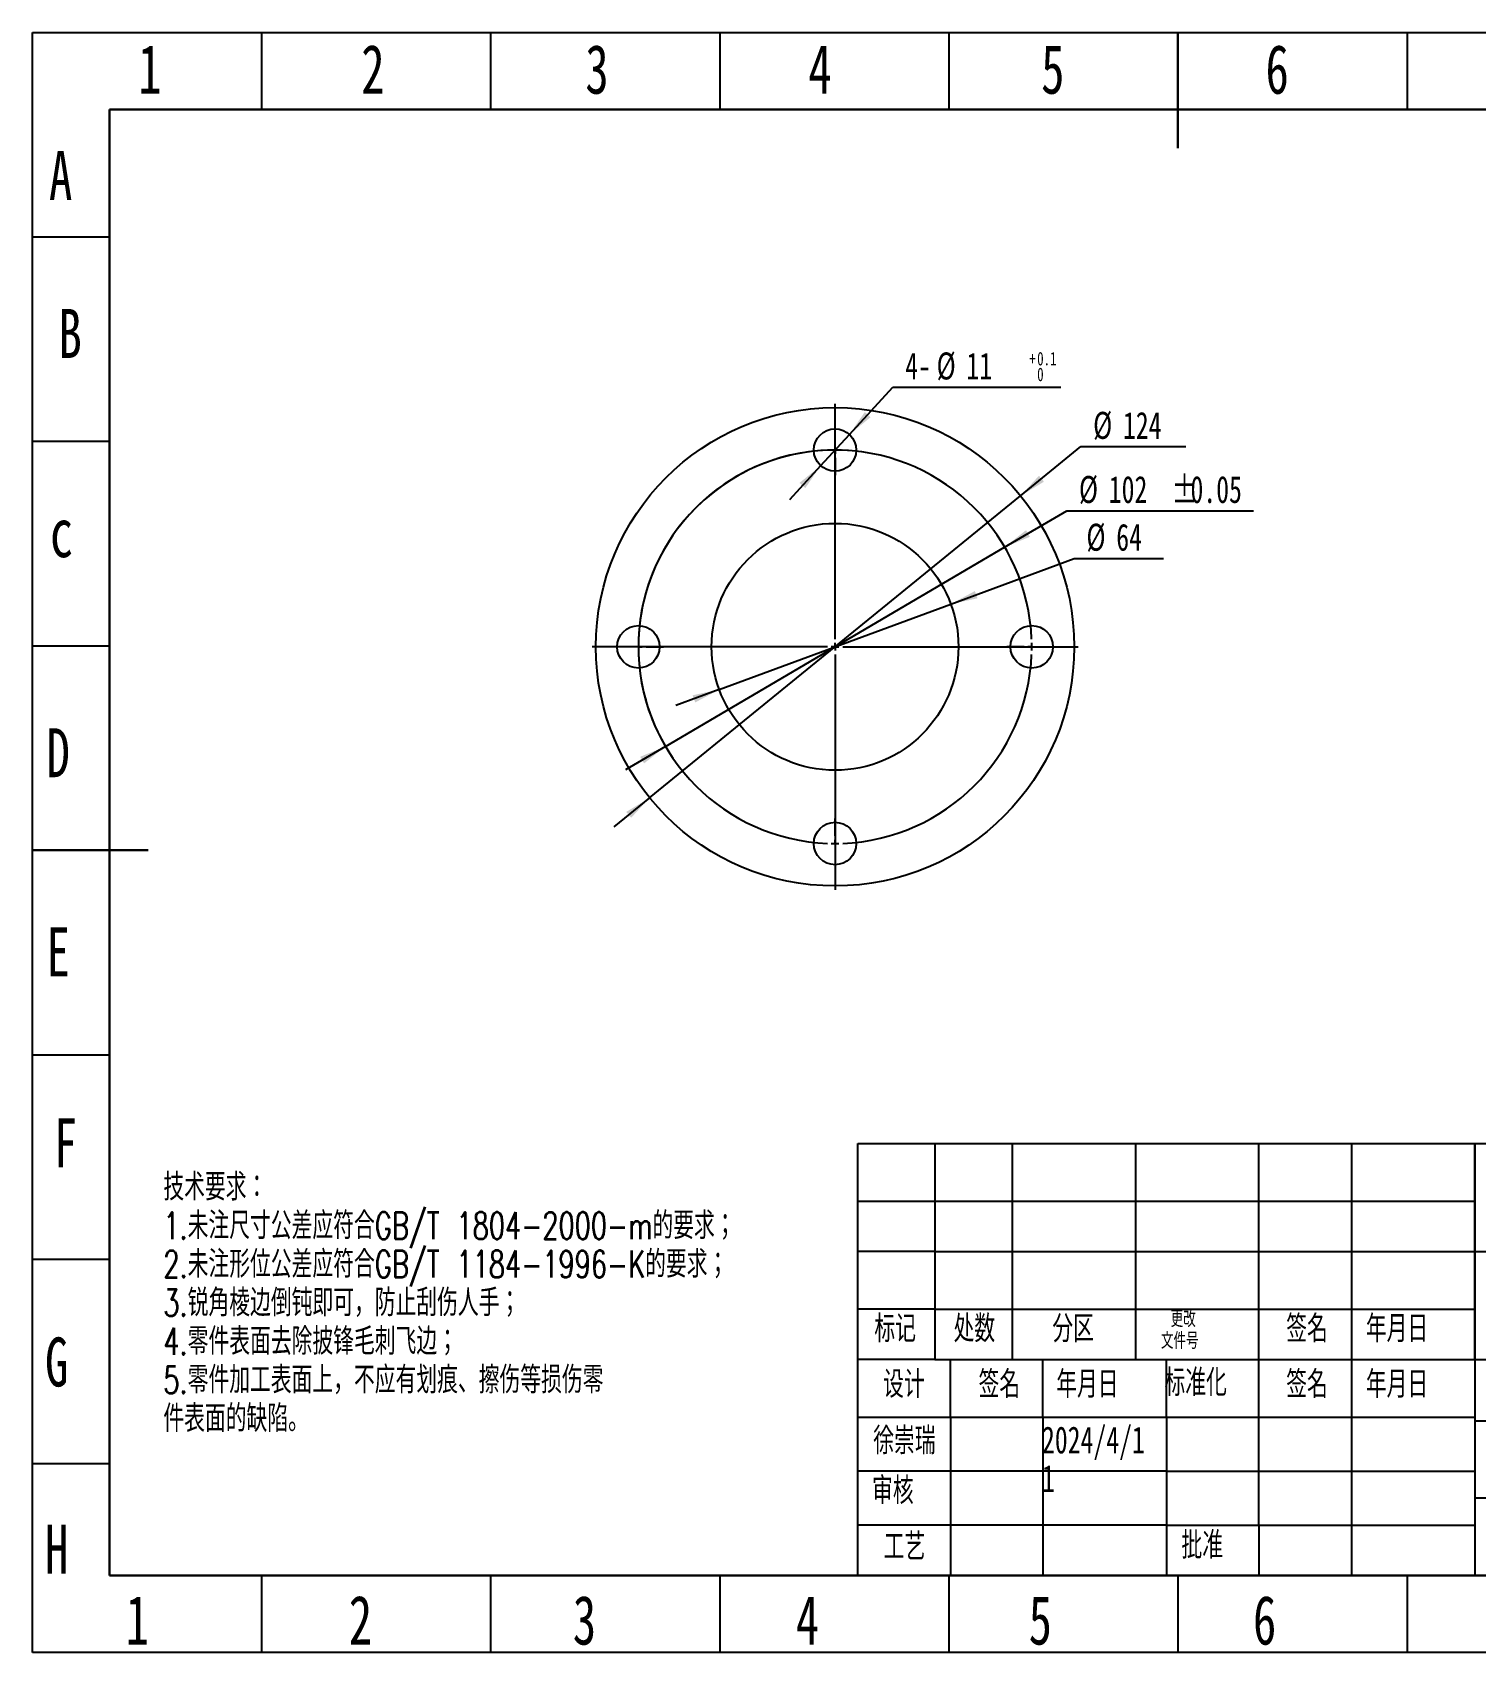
# Model space of a CAD drawing. Header units: millimetres. Extents: x 0 to 297, y 0 to 210.
# Drawn here: x 0 to 187.1, y 0 to 210 of the extents above; entities that cross this region are included whole.
import ezdxf

# ---------------------------------------------------------------- set-up
doc = ezdxf.new("R2010")
doc.units = ezdxf.units.MM
doc.layers.add('图框', color=7, linetype='Continuous')
doc.layers.add('细实线层', color=7, linetype='Continuous')
doc.layers.add('粗实线层', color=7, linetype='Continuous', lineweight=30)
doc.styles.add('SLDTEXTSTYLE0', font='TXT', dxfattribs={"width": 0.7, "bigfont": 'bigfont'})
doc.styles.add('SLDTEXTSTYLE1', font='TXT', dxfattribs={"width": 0.7})
doc.dimstyles.new('SLDDIMSTYLE0', dxfattribs={"dimtxt": 3.5, "dimasz": 3.5, "dimexe": 0, "dimexo": 0.0625, "dimgap": 0.875, "dimtad": 0, "dimtih": 1, "dimtoh": 1, "dimdec": 1, "dimlfac": 2, "dimrnd": 1e-09, "dimzin": 12, "dimdsep": 46, "dimtxsty": 'SLDTEXTSTYLE1', "dimsah": 1, "dimcen": 0, "dimadec": 0, "dimazin": 3, "dimtfac": 1, "dimtdec": 1, "dimtmove": 0, "dimatfit": 3, "dimfxl": 1, "dimfrac": 2, "dimtolj": 1, "dimtzin": 12, "dimarcsym": 0})
doc.dimstyles.new('SLDDIMSTYLE1', dxfattribs={"dimtxt": 3.5, "dimasz": 3.5, "dimexe": 0, "dimexo": 0.0625, "dimgap": 0.875, "dimtad": 0, "dimtih": 1, "dimtoh": 1, "dimlfac": 2, "dimrnd": 1e-09, "dimzin": 12, "dimdsep": 46, "dimtxsty": 'SLDTEXTSTYLE1', "dimsah": 1, "dimcen": 0, "dimadec": 0, "dimazin": 3, "dimtfac": 1, "dimtmove": 0, "dimatfit": 3, "dimfxl": 1, "dimfrac": 2, "dimtolj": 1, "dimtzin": 12, "dimarcsym": 0})
doc.dimstyles.new('SLDDIMSTYLE2', dxfattribs={"dimtxt": 3.5, "dimasz": 3.5, "dimexe": 0, "dimexo": 0.0625, "dimgap": 0.875, "dimtad": 0, "dimtih": 1, "dimtoh": 1, "dimdec": 1, "dimlfac": 2, "dimrnd": 1e-09, "dimzin": 12, "dimdsep": 46, "dimtxsty": 'SLDTEXTSTYLE1', "dimsah": 1, "dimcen": 0, "dimadec": 0, "dimazin": 3, "dimtol": 1, "dimtp": 0.1, "dimtfac": 1, "dimtdec": 1, "dimtmove": 0, "dimatfit": 3, "dimfxl": 1, "dimfrac": 2, "dimtolj": 1, "dimarcsym": 0})

# ---------------------------------------------------------------- blocks, each defined once
blk = doc.blocks.new('SW_NOTE_0')
at = {"layer": '细实线层', "color": 0, "char_height": 3.5, "attachment_point": 1, "style": 'SLDTEXTSTYLE0'}
for s, insert in [('\\M+18B5A术\\M+19776\\M+18B81\\M+18146', (0, 4.51)), ('1.\\M+196A2\\M+1928D\\M+18EDA\\M+190A1\\M+18CF6\\M+18DB7应\\M+19584\\M+18D87GB/T 1804-2000-m\\M+19349\\M+19776\\M+18B81\\M+18147', (0, -0.49)), ('2.\\M+196A2\\M+1928D\\M+18C60\\M+188CA\\M+18CF6\\M+18DB7应\\M+19584\\M+18D87GB/T 1184-1996-K\\M+19349\\M+19776\\M+18B81\\M+18147', (0, -5.49)), ('3.锐\\M+18A70棱边\\M+1937C钝\\M+191A6\\M+189C2\\M+18143\\M+19668\\M+18E7E\\M+19989伤\\M+1906C\\M+18EE8\\M+18147', (0, -10.49)), ('4.\\M+197EB\\M+18C8F\\M+1955C\\M+196CA\\M+18B8E\\M+18F9C\\M+194E2锋\\M+196D1\\M+18E68飞边\\M+18147', (0, -15.49)), ('5.\\M+197EB\\M+18C8F\\M+189C1\\M+18D48\\M+1955C\\M+196CA\\M+18FE3\\M+18143\\M+19573应\\M+1974C划\\M+18DAD\\M+18141\\M+18E43伤\\M+19399损伤\\M+197EB', (0, -20.49)), ('\\M+18C8F\\M+1955C\\M+196CA\\M+19349\\M+1E39E\\M+1E89C\\M+18142', (0, -25.49))]:
    blk.add_mtext(s, dxfattribs=dict(at, insert=insert))
blk = doc.blocks.new('SW_NOTE_1')
at = {"layer": '细实线层', "color": 0, "char_height": 3.5, "attachment_point": 1, "style": 'SLDTEXTSTYLE1'}
for s, insert in [('2024/4/1', (0, 4.51)), ('1', (0, -0.49))]:
    blk.add_mtext(s, dxfattribs=dict(at, insert=insert))
blk = doc.blocks.new('SW_NOTE_3')
at = {"layer": '图框', "color": 0, "char_height": 2.1167, "attachment_point": 1, "style": 'SLDTEXTSTYLE0'}
for s, insert in [('\\M+18D58\\M+189FC', (1.26, 2.73)), ('\\M+195B6\\M+18C8F\\M+18D86', (0, -0.09))]:
    blk.add_mtext(s, dxfattribs=dict(at, insert=insert))
blk = doc.blocks.new('_D')
at = {"layer": '细实线层'}
for p, q in [((119.06, 135.91), (135.04, 141.8)), ((135.04, 141.8), (146.61, 141.8)), ((89.04, 124.83), (119.06, 135.91)), ((89.04, 124.83), (83.41, 122.75))]:
    blk.add_line(p, q, dxfattribs=at)
for points in [[(119.06, 135.91), (122.51, 136.65), (122.17, 137.59)], [(89.04, 124.83), (85.58, 124.08), (85.92, 123.15)]]:
    blk.add_solid(points, dxfattribs=at)
at = {"layer": '细实线层', "char_height": 3.5, "attachment_point": 1, "style": 'SLDTEXTSTYLE1'}
for s, insert in [('%%c', (136.63, 146.32, -0.03)), ('64', (140.5, 146.32, -0.03))]:
    blk.add_mtext(s, dxfattribs=dict(at, insert=insert))
blk = doc.blocks.new('_D_1')
at = {"layer": '细实线层'}
for p, q in [((126.03, 143.28), (134.07, 148)), ((134.07, 148), (158.27, 148)), ((82.06, 117.45), (126.03, 143.28)), ((82.06, 117.45), (76.88, 114.41))]:
    blk.add_line(p, q, dxfattribs=at)
blk.add_arc((104.05, 130.37), 25.5, 86.0642, 213.7956, dxfattribs=at)
for points in [[(126.03, 143.28), (129.3, 144.62), (128.8, 145.48)], [(82.06, 117.45), (78.79, 116.11), (79.29, 115.25)]]:
    blk.add_solid(points, dxfattribs=at)
at = {"layer": '细实线层', "char_height": 3.5, "attachment_point": 1, "style": 'SLDTEXTSTYLE1'}
for s, insert in [('%%c', (135.66, 152.51, -0.03)), ('102', (139.53, 152.51, -0.03)), ('%%p', (147.67, 152.51, -0.03)), ('0.05', (150.12, 152.51, -0.03))]:
    blk.add_mtext(s, dxfattribs=dict(at, insert=insert))
blk = doc.blocks.new('_D_2')
at = {"layer": '细实线层'}
for p, q in [((128.09, 149.94), (135.92, 156.31)), ((135.92, 156.31), (149.52, 156.31)), ((80.01, 110.79), (128.09, 149.94)), ((80.01, 110.79), (75.35, 107.01))]:
    blk.add_line(p, q, dxfattribs=at)
for points in [[(128.09, 149.94), (131.12, 151.76), (130.48, 152.54)], [(80.01, 110.79), (76.98, 108.97), (77.61, 108.2)]]:
    blk.add_solid(points, dxfattribs=at)
at = {"layer": '细实线层', "char_height": 3.5, "attachment_point": 1, "style": 'SLDTEXTSTYLE1'}
for s, insert in [('%%c', (137.5, 160.82, -0.03)), ('124', (141.37, 160.82, -0.03))]:
    blk.add_mtext(s, dxfattribs=dict(at, insert=insert))
blk = doc.blocks.new('_D_3')
at = {"layer": '细实线层'}
for p, q in [((105.91, 157.89), (111.55, 164.01)), ((111.55, 164.01), (133.3, 164.01)), ((102.18, 153.84), (105.91, 157.89)), ((102.18, 153.84), (98.12, 149.43))]:
    blk.add_line(p, q, dxfattribs=at)
for points in [[(105.91, 157.89), (108.65, 160.12), (107.91, 160.8)], [(102.18, 153.84), (99.44, 151.61), (100.18, 150.93)]]:
    blk.add_solid(points, dxfattribs=at)
at = {"layer": '细实线层', "attachment_point": 1, "style": 'SLDTEXTSTYLE1'}
for s, insert, char_height in [('4-', (113.14, 168.52, -0.03), 3.5), ('%%c', (117.21, 168.52, -0.03), 3.5), ('11', (121.08, 168.52, -0.03), 3.5), ('+', (129.23, 168.59, -0.03), 1.75), ('0.1', (130.25, 168.59, -0.03), 1.75), ('0', (130.25, 166.55, -0.03), 1.75)]:
    blk.add_mtext(s, dxfattribs=dict(at, insert=insert, char_height=char_height))
blk = doc.blocks.new('SW_CENTERMARKSYMBOL_0')
at = {"layer": '细实线层', "color": 0}
for p, q in [((0, -24.5), (0, 6)), ((0, 1), (0, 3.25)), ((0, 0), (0, 0.5)), ((0, 0), (0, -0.5)), ((0, -1), (0, -3.25)), ((0, -25.5), (0, -25)), ((-1, -25.5), (-31.5, -25.5)), ((-26.5, -25.5), (-28.75, -25.5)), ((-25.5, -25.5), (-26, -25.5)), ((-25.5, -25.5), (-25, -25.5)), ((-24.5, -25.5), (-22.25, -25.5)), ((0, -25.5), (-0.5, -25.5)), ((0, -25.5), (0, -26)), ((0, -25.5), (0.5, -25.5)), ((0, -26.5), (0, -57)), ((1, -25.5), (31.5, -25.5)), ((24.5, -25.5), (22.25, -25.5)), ((25.5, -25.5), (25, -25.5)), ((25.5, -25.5), (26, -25.5)), ((26.5, -25.5), (28.75, -25.5)), ((0, -50), (0, -47.75)), ((0, -51), (0, -50.5)), ((0, -51), (0, -51.5)), ((0, -52), (0, -54.25))]:
    blk.add_line(p, q, dxfattribs=at)
for start, end in [(90, 91.1234), (88.8766, 90), (92.2469, 177.7531), (2.2469, 87.7531), (178.8766, 180), (0, 1.1234), (180, 181.1234), (182.2469, 267.7531), (272.2469, 357.7531), (358.8766, 0), (268.8766, 270), (270, 271.1234)]:
    blk.add_arc((0, -25.5), 25.5, start, end, dxfattribs=at)

msp = doc.modelspace()

# ---------------------------------------------------------------- linework, layer by layer
at = {"color": 7, "linetype": 'Continuous'}
for centre, radius in [((104.0458, 130.3658), 31), ((104.0458, 155.8658), 2.75), ((104.0458, 130.3658), 16), ((78.5458, 130.3658), 2.75), ((129.5458, 130.3658), 2.75), ((104.0458, 104.8658), 2.75)]:
    msp.add_circle(centre, radius, dxfattribs=at)
at = {"layer": '图框'}
for p, q in [((0, 0), (0, 210)), ((0, 210), (297, 210)), ((29.7, 210), (29.7, 200)), ((59.4, 210), (59.4, 200)), ((89.1, 210), (89.1, 200)), ((118.8, 210), (118.8, 200)), ((148.5, 210), (148.5, 200)), ((178.2, 210), (178.2, 200)), ((0, 183.5), (10, 183.5)), ((0, 157), (10, 157)), ((0, 130.5), (10, 130.5)), ((0, 104), (10, 104)), ((0, 77.5), (10, 77.5)), ((107, 66), (237, 66)), ((107, 10), (107, 66)), ((117, 66), (117, 58.5071)), ((127, 66), (127, 38)), ((143, 66), (143, 38)), ((159, 38), (159, 66)), ((171, 66), (171, 10)), ((187, 38), (187, 66)), ((187, 66), (187, 38)), ((107, 58.5071), (117, 58.5071)), ((117, 58.5071), (117, 52)), ((117, 58.5071), (127, 58.5071)), ((127, 58.5071), (143, 58.5071)), ((143, 58.5071), (159, 58.5071)), ((159, 58.5071), (187, 58.5071)), ((0, 51), (10, 51)), ((117, 52), (107, 52)), ((117, 52), (117, 44.5071)), ((117, 52), (127, 52)), ((127, 52), (143, 52)), ((143, 52), (159, 52)), ((159, 52), (187, 52)), ((187, 52), (202, 52)), ((117, 44.5071), (107, 44.5071)), ((117, 44.5071), (117, 38)), ((117, 44.5071), (127, 44.5071)), ((127, 44.5071), (143, 44.5071)), ((143, 44.5071), (159, 44.5071)), ((159, 44.5071), (187, 44.5071)), ((117, 38), (107, 38)), ((117, 38), (127, 38)), ((119, 30.5071), (119, 38)), ((127, 38), (143, 38)), ((131, 30.5071), (131, 38)), ((143, 38), (159, 38)), ((147, 30.5071), (147, 38)), ((159, 38), (187, 38)), ((159, 30.5071), (159, 38)), ((187, 38), (237, 38)), ((187, 38), (187, 30.5071)), ((107, 30.5071), (119, 30.5071)), ((119, 30.5071), (119, 23.5071)), ((119, 30.5071), (131, 30.5071)), ((131, 30.5071), (131, 23.5071)), ((131, 30.5071), (147, 30.5071)), ((147, 30.5071), (147, 23.5071)), ((147, 30.5071), (159, 30.5071)), ((159, 23.5071), (159, 30.5071)), ((159, 30.5071), (187, 30.5071)), ((187, 30.5071), (187, 23.5071)), ((213, 30), (187, 30)), ((0, 24.5), (10, 24.5)), ((119, 23.5071), (107, 23.5071)), ((119, 23.5071), (119, 16.5071)), ((131, 23.5071), (119, 23.5071)), ((131, 23.5071), (131, 16.5071)), ((147, 23.5071), (131, 23.5071)), ((147, 23.5071), (147, 16.5071)), ((147, 23.5071), (159, 23.5071)), ((159, 16.5071), (159, 23.5071)), ((159, 23.5071), (187, 23.5071)), ((187, 23.5071), (187, 16.5071)), ((213, 20), (187, 20)), ((119, 16.5071), (107, 16.5071)), ((119, 16.5071), (119, 10)), ((131, 16.5071), (119, 16.5071)), ((131, 16.5071), (131, 10)), ((147, 16.5071), (131, 16.5071)), ((147, 16.5071), (147, 10)), ((147, 16.5071), (159, 16.5071)), ((159, 16.5071), (159, 10)), ((159, 16.5071), (187, 16.5071)), ((187, 16.5071), (187, 10)), ((29.7, 10), (29.7, 0)), ((59.4, 10), (59.4, 0)), ((89.1, 10), (89.1, 0)), ((118.8, 10), (118.8, 0)), ((148.5, 10), (148.5, 0)), ((178.2, 10), (178.2, 0)), ((297, 0), (0, 0))]:
    msp.add_line(p, q, dxfattribs=at)
at = {"layer": '粗实线层'}
for p, q in [((148.5, 210), (148.5, 195)), ((10, 200), (287, 200)), ((10, 200), (10, 10)), ((0, 104), (15, 104)), ((10, 10), (287, 10))]:
    msp.add_line(p, q, dxfattribs=at)

# ---------------------------------------------------------------- block references
at = {"layer": '图框'}
msp.add_blockref('SW_NOTE_3', (146.2899, 41.5721), dxfattribs=at)
at = {"layer": '细实线层'}
for name, p in [('SW_CENTERMARKSYMBOL_0', (104.0458, 155.8658)), ('SW_NOTE_0', (16.9757, 57.5889)), ('SW_NOTE_1', (130.8688, 24.8075))]:
    msp.add_blockref(name, p, dxfattribs=at)

# ---------------------------------------------------------------- texts
at = {"layer": '图框'}
for s, insert, char_height, attachment_point, style in [('1', (13.7179, 208.4029), 6.35, 1, 'SLDTEXTSTYLE1'), ('2', (42.6339, 208.4029), 6.35, 1, 'SLDTEXTSTYLE1'), ('3', (71.6777, 208.4029), 6.35, 1, 'SLDTEXTSTYLE1'), ('4', (100.5802, 208.4029), 6.35, 1, 'SLDTEXTSTYLE1'), ('5', (130.7615, 208.4029), 6.35, 1, 'SLDTEXTSTYLE1'), ('6', (159.8423, 208.4029), 6.35, 1, 'SLDTEXTSTYLE1'), ('A', (2.1491, 194.6452), 6.35, 1, 'SLDTEXTSTYLE1'), ('B', (4.8964, 174.1505), 6.35, 2, 'SLDTEXTSTYLE1'), ('c', (2.266, 148.3419), 6.35, 1, 'SLDTEXTSTYLE1'), ('D', (1.8309, 119.8131), 6.35, 1, 'SLDTEXTSTYLE1'), ('E', (1.8309, 93.9886), 6.35, 1, 'SLDTEXTSTYLE1'), ('F', (2.7893, 69.2292), 6.35, 1, 'SLDTEXTSTYLE1'), ('签\\M+196BC', (165.2236, 43.7274), 3.5, 2, 'SLDTEXTSTYLE0'), ('\\M+1944E\\M+18C8E\\M+193FA', (172.8512, 43.7274), 3.5, 1, 'SLDTEXTSTYLE0'), ('标记', (111.8439, 43.7274), 3.5, 2, 'SLDTEXTSTYLE0'), ('处\\M+19094', (122.1009, 43.7274), 3.5, 2, 'SLDTEXTSTYLE0'), ('\\M+195AA\\M+18BE6', (134.9057, 43.7274), 3.5, 2, 'SLDTEXTSTYLE0'), ('G', (1.6369, 40.8473), 6.35, 1, 'SLDTEXTSTYLE1'), ('设计', (112.9733, 36.5207), 3.5, 2, 'SLDTEXTSTYLE0'), ('签\\M+196BC', (125.3447, 36.5207), 3.5, 2, 'SLDTEXTSTYLE0'), ('\\M+1944E\\M+18C8E\\M+193FA', (132.717, 36.5207), 3.5, 1, 'SLDTEXTSTYLE0'), ('标\\M+18F79\\M+189BB', (146.7499, 36.7423), 3.5, 1, 'SLDTEXTSTYLE0'), ('签\\M+196BC', (165.2236, 36.5207), 3.5, 2, 'SLDTEXTSTYLE0'), ('\\M+1944E\\M+18C8E\\M+193FA', (172.8512, 36.5207), 3.5, 1, 'SLDTEXTSTYLE0'), ('\\M+18F99\\M+19092\\M+19090', (113.0371, 29.2134), 3.5, 2, 'SLDTEXTSTYLE0'), ('审\\M+18A6A', (108.8439, 22.7555), 3.5, 1, 'SLDTEXTSTYLE0'), ('H', (1.6369, 16.5704), 6.35, 1, 'SLDTEXTSTYLE1'), ('\\M+18D48艺', (113.0505, 15.4619), 3.5, 2, 'SLDTEXTSTYLE0'), ('\\M+194E1\\M+18F79', (148.9514, 15.6735), 3.5, 1, 'SLDTEXTSTYLE0'), ('1', (12.0963, 7.3907), 6.35, 1, 'SLDTEXTSTYLE1'), ('2', (41.0124, 7.3907), 6.35, 1, 'SLDTEXTSTYLE1'), ('3', (70.0561, 7.3907), 6.35, 1, 'SLDTEXTSTYLE1'), ('4', (98.9587, 7.3907), 6.35, 1, 'SLDTEXTSTYLE1'), ('5', (129.1399, 7.3907), 6.35, 1, 'SLDTEXTSTYLE1'), ('6', (158.2208, 7.3907), 6.35, 1, 'SLDTEXTSTYLE1')]:
    msp.add_mtext(s, dxfattribs=dict(at, insert=insert, char_height=char_height, attachment_point=attachment_point, style=style))

# ---------------------------------------------------------------- dimensions: what is measured, and where the dimension line sits
at = {"layer": '细实线层'}
for p1, p2, text, dimstyle, picture, middle in [((105.9095, 157.888), (102.1821, 153.8436), '4-<>', 'SLDDIMSTYLE2', '_D_3', (123.2204, 166.7957)), ((126.0333, 143.2809), (82.0583, 117.4507), '<>%%p0.05', 'SLDDIMSTYLE0', '_D_1', (146.9611, 150.7879))]:
    dim = msp.add_diameter_dim_2p(p1=p1, p2=p2, text=text, dimstyle=dimstyle, dxfattribs=at)
    dim.commit()
    dim.dimension.update_dxf_attribs({"geometry": picture, "text_midpoint": middle, "dimtype": 163})
for p1, p2, dimstyle, picture, middle in [((128.0863, 149.9376), (80.0054, 110.794), 'SLDDIMSTYLE1', '_D_2', (143.5135, 159.0999)), ((119.0563, 135.9053), (89.0354, 124.8263), 'SLDDIMSTYLE0', '_D', (141.6197, 144.5915))]:
    dim = msp.add_diameter_dim_2p(p1=p1, p2=p2, dimstyle=dimstyle, dxfattribs=at)
    dim.commit()
    dim.dimension.update_dxf_attribs({"geometry": picture, "text_midpoint": middle, "dimtype": 163})

doc.saveas('drawing.dxf')
